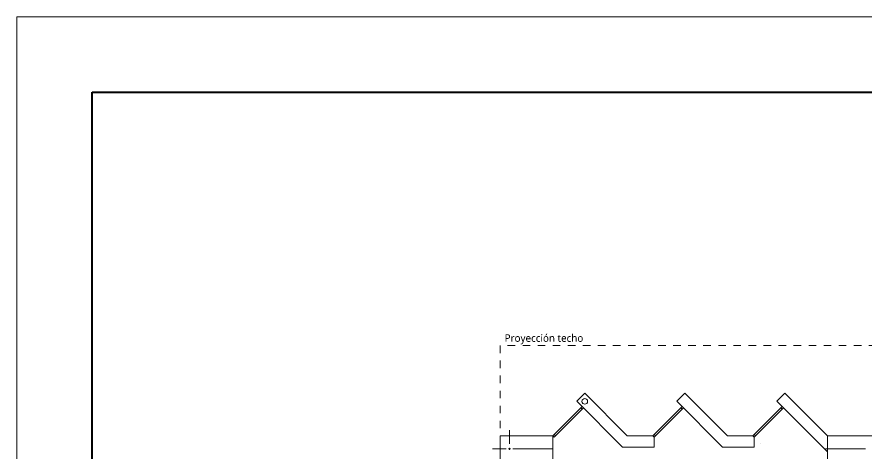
# Model space of a CAD drawing. Header units: metres. Extents: x -17 to 101, y 0 to 79.
# Drawn here: x 0 to 11.28, y 29.71 to 35.5 of the extents above; entities that cross this region are included whole.
import ezdxf

# ---------------------------------------------------------------- set-up
doc = ezdxf.new("R2010")
doc.units = ezdxf.units.M
doc.linetypes.add('HIDDEN2', pattern=[0.1875, 0.125, -0.0625])
doc.layers.add('Cotas varias El', color=253, linetype='Continuous', lineweight=13)
doc.styles.add('Generales', font='trebuc.ttf', dxfattribs={"height": 0.1})

msp = doc.modelspace()

# ---------------------------------------------------------------- linework, layer by layer
at = {"layer": 'Cotas varias El', "linetype": 'Continuous'}
for p, q in [((7.119, 29.934), (7.508, 30.323)), ((7.154, 29.934), (7.508, 30.287)), ((7.508, 30.323), (7.49, 30.305)), ((7.49, 30.305), (7.508, 30.287)), ((7.508, 30.323), (7.525, 30.305)), ((7.508, 30.287), (7.525, 30.305)), ((8.449, 29.934), (8.838, 30.323)), ((8.484, 29.934), (8.838, 30.287)), ((8.838, 30.323), (8.82, 30.305)), ((8.82, 30.305), (8.838, 30.287)), ((8.838, 30.323), (8.855, 30.305)), ((8.838, 30.287), (8.855, 30.305)), ((9.779, 29.934), (10.168, 30.323)), ((9.814, 29.934), (10.168, 30.287)), ((10.168, 30.323), (10.15, 30.305)), ((10.15, 30.305), (10.168, 30.287)), ((10.168, 30.323), (10.185, 30.305)), ((10.168, 30.287), (10.185, 30.305)), ((6.544, 29.829), (6.544, 30.009)), ((7.119, 29.934), (7.119, 29.934)), ((7.136, 29.916), (7.119, 29.934)), ((7.154, 29.934), (7.136, 29.952)), ((7.136, 29.916), (7.154, 29.934)), ((8.484, 29.934), (8.466, 29.952)), ((8.466, 29.916), (8.484, 29.934)), ((9.814, 29.934), (9.796, 29.952)), ((9.796, 29.916), (9.814, 29.934)), ((6.499, 29.759), (6.319, 29.759)), ((7.119, 29.759), (6.589, 29.759)), ((10.744, 29.759), (11.274, 29.759))]:
    msp.add_line(p, q, dxfattribs=at)
at = {"layer": 'Cotas varias El', "ltscale": 0.05}
for p, q in [((8.449, 29.934), (8.466, 29.916)), ((8.449, 29.934), (8.466, 29.916)), ((8.466, 29.916), (8.466, 29.784)), ((9.779, 29.934), (9.796, 29.916)), ((9.779, 29.934), (9.796, 29.916)), ((9.796, 29.916), (9.796, 29.784)), ((8.046, 29.784), (8.466, 29.784)), ((9.885, 29.828), (9.885, 29.828))]:
    msp.add_line(p, q, dxfattribs=at)
at = {"layer": 'Cotas varias El'}
msp.add_lwpolyline([(0, 35.5), (50.1, 35.5), (50.1, 0), (0, 0), (0, 35.5)], dxfattribs=at)
at = {"layer": 'Cotas varias El', "lineweight": 40}
msp.add_lwpolyline([(1, 34.5), (49.1, 34.5), (49.1, 1), (1, 1)], close=True, dxfattribs=at)
at = {"layer": 'Cotas varias El', "linetype": 'HIDDEN2', "ltscale": 0.5}
msp.add_lwpolyline([(35.219, 29.934), (35.219, 31.134), (6.419, 31.134), (6.419, 29.934)], dxfattribs=at)
at = {"layer": 'Cotas varias El', "ltscale": 0.05}
for points in [[(7.543, 30.5), (7.437, 30.394)], [(8.109, 29.934), (7.543, 30.5)], [(8.873, 30.5), (8.767, 30.394)], [(9.439, 29.934), (8.873, 30.5)], [(10.203, 30.5), (10.097, 30.394)], [(10.769, 29.934), (10.203, 30.5)], [(7.437, 30.394), (8.046, 29.784)], [(8.767, 30.394), (9.376, 29.784)], [(10.097, 30.394), (10.769, 29.722)], [(8.449, 29.934), (8.109, 29.934)], [(9.439, 29.934), (9.779, 29.934)], [(9.376, 29.784), (9.796, 29.784)]]:
    msp.add_lwpolyline(points, dxfattribs=at)
at = {"layer": 'Cotas varias El', "linetype": 'Continuous'}
for points in [[(6.419, 29.934), (6.419, 28.384), (6.669, 28.384), (6.669, 29.584), (7.119, 29.584), (7.119, 29.934)], [(10.769, 29.584), (11.869, 29.584), (11.869, 29.934), (10.769, 29.934)]]:
    msp.add_lwpolyline(points, close=True, dxfattribs=at)
at = {"layer": 'Cotas varias El'}
msp.add_circle((7.544, 30.392), 0.0375, dxfattribs=at)
at = {"layer": 'Cotas varias El', "linetype": 'Continuous'}
msp.add_circle((6.544, 29.759), 0.00871, dxfattribs=at)
msp.add_point((6.544, 29.759), dxfattribs=at)

# ---------------------------------------------------------------- texts
at = {"layer": 'Cotas varias El', "insert": (6.479, 31.283), "char_height": 0.115, "attachment_point": 1, "style": 'Generales'}
msp.add_mtext('{\\H0.86957x;Proyección techo} ', dxfattribs=at)

doc.saveas('drawing.dxf')
